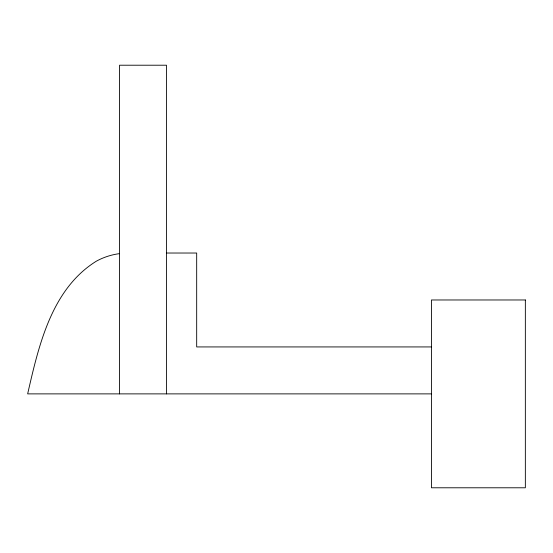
<?xml version="1.0" encoding="UTF-8"?>
<svg xmlns="http://www.w3.org/2000/svg" width="553" height="553" viewBox="0 0 553 553"><rect width="100%" height="100%" fill="white"/><g stroke="black" fill="none" stroke-linecap="round" stroke-linejoin="round"><path stroke-width="0.83" d="M166.501 253.025L196.681 253.025L196.681 346.931L431.444 346.931M431.444 393.881L27.65 393.881C38.696 345.812 51.394 289.115 96.34 261.189A66.27 66.27 0 0 1 119.552 253.627M166.501 393.881L166.501 65.213L119.552 65.213L119.552 393.881M525.35 299.975L431.444 299.975L431.444 487.787L525.35 487.787L525.35 299.975"/></g></svg>
